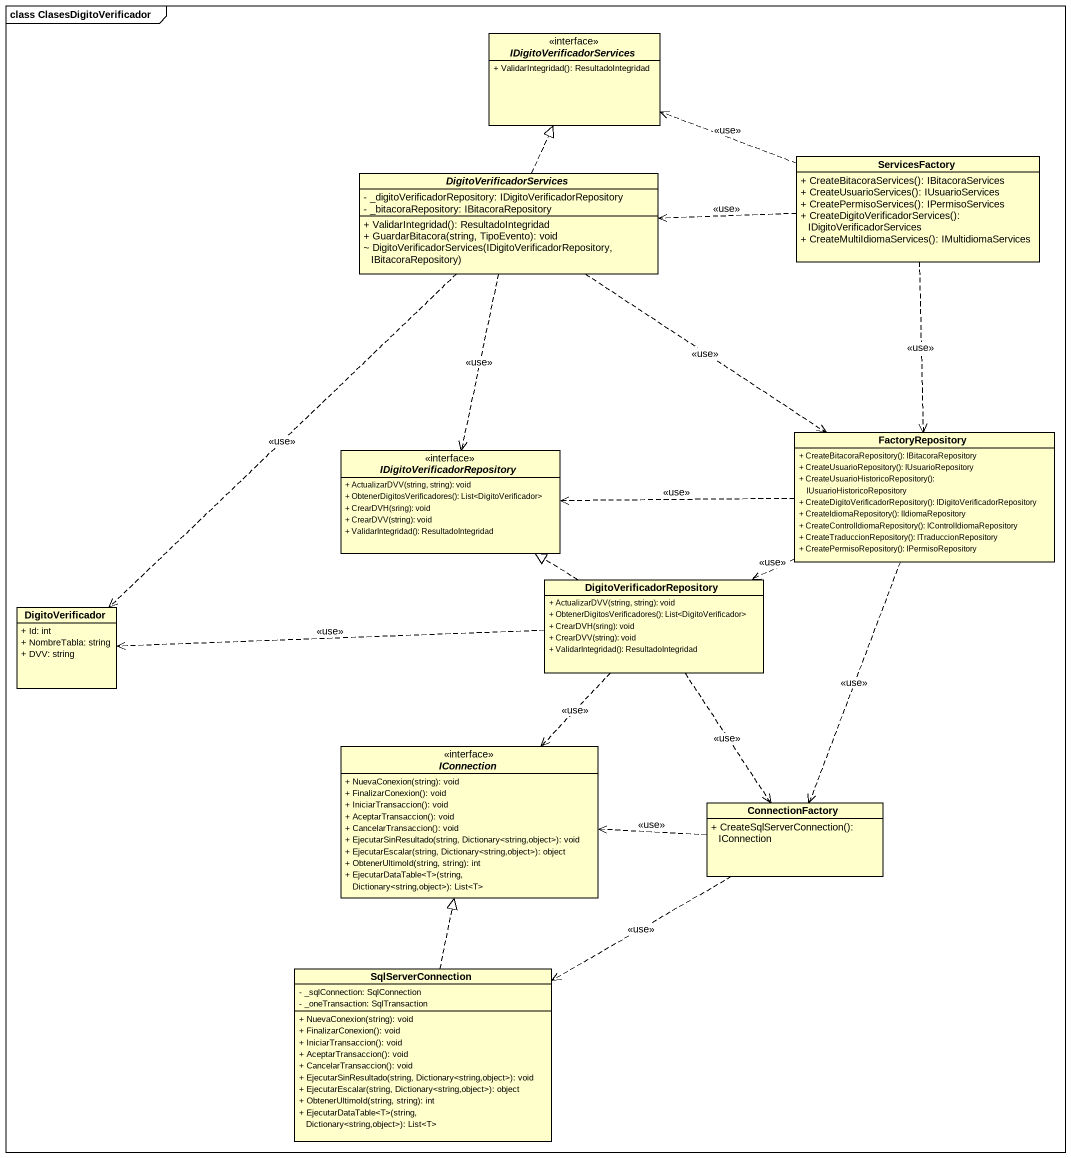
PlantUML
@startuml
mainframe class ClasesDigitoVerificador
hide circle
hide empty members
skinparam classAttributeIconSize 0
interface IDigitoVerificadorServices {
  + ValidarIntegridad(): ResultadoIntegridad
}
abstract class DigitoVerificadorServices {
  - _digitoVerificadorRepository: IDigitoVerificadorRepository
  - _bitacoraRepository: IBitacoraRepository
  + ValidarIntegridad(): ResultadoIntegridad
  + GuardarBitacora(string, TipoEvento): void
  ~ DigitoVerificadorServices(IDigitoVerificadorRepository, IBitacoraRepository)
}
class ServicesFactory {
  + CreateBitacoraServices(): IBitacoraServices
  + CreateUsuarioServices(): IUsuarioServices
  + CreatePermisoServices(): IPermisoServices
  + CreateDigitoVerificadorServices(): IDigitoVerificadorServices
  + CreateMultiIdiomaServices(): IMultidiomaServices
}
class FactoryRepository {
  + CreateBitacoraRepository(): IBitacoraRepository
  + CreateUsuarioRepository(): IUsuarioRepository
  + CreateUsuarioHistoricoRepository(): IUsuarioHistoricoRepository
  + CreateDigitoVerificadorRepository(): IDigitoVerificadorRepository
  + CreateIdiomaRepository(): IIdiomaRepository
  + CreateControlIdiomaRepository(): IControlIdiomaRepository
  + CreateTraduccionRepository(): ITraduccionRepository
  + CreatePermisoRepository(): IPermisoRepository
}
interface IDigitoVerificadorRepository {
  + ActualizarDVV(string, string): void
  + ObtenerDigitosVerificadores(): List<DigitoVerificador>
  + CrearDVH(sring): void
  + CrearDVV(string): void
  + ValidarIntegridad(): ResultadoIntegridad
}
class DigitoVerificadorRepository {
  + ActualizarDVV(string, string): void
  + ObtenerDigitosVerificadores(): List<DigitoVerificador>
  + CrearDVH(sring): void
  + CrearDVV(string): void
  + ValidarIntegridad(): ResultadoIntegridad
}
class DigitoVerificador {
  + Id: int
  + NombreTabla: string
  + DVV: string
}
interface IConnection {
  + NuevaConexion(string): void
  + FinalizarConexion(): void
  + IniciarTransaccion(): void
  + AceptarTransaccion(): void
  + CancelarTransaccion(): void
  + EjecutarSinResultado(string, Dictionary<string,object>): void
  + EjecutarEscalar(string, Dictionary<string,object>): object
  + ObtenerUltimoId(string, string): int
  + EjecutarDataTable<T>(string, Dictionary<string,object>): List<T>
}
class ConnectionFactory {
  + CreateSqlServerConnection(): IConnection
}
class SqlServerConnection {
  - _sqlConnection: SqlConnection
  - _oneTransaction: SqlTransaction
  + NuevaConexion(string): void
  + FinalizarConexion(): void
  + IniciarTransaccion(): void
  + AceptarTransaccion(): void
  + CancelarTransaccion(): void
  + EjecutarSinResultado(string, Dictionary<string,object>): void
  + EjecutarEscalar(string, Dictionary<string,object>): object
  + ObtenerUltimoId(string, string): int
  + EjecutarDataTable<T>(string, Dictionary<string,object>): List<T>
}
DigitoVerificadorServices .up.|> IDigitoVerificadorServices
DigitoVerificadorServices ..> FactoryRepository : <<use>>
DigitoVerificadorServices ..> IDigitoVerificadorRepository : <<use>>
DigitoVerificadorServices ..> DigitoVerificador : <<use>>
ServicesFactory .left.> IDigitoVerificadorServices : <<use>>
ServicesFactory .left.> DigitoVerificadorServices : <<use>>
ServicesFactory ..> FactoryRepository : <<use>>
FactoryRepository .left.> IDigitoVerificadorRepository : <<use>>
FactoryRepository .left.> DigitoVerificadorRepository : <<use>>
FactoryRepository ..> ConnectionFactory : <<use>>
DigitoVerificadorRepository .up.|> IDigitoVerificadorRepository
DigitoVerificadorRepository .left.> DigitoVerificador : <<use>>
DigitoVerificadorRepository ..> IConnection : <<use>>
DigitoVerificadorRepository ..> ConnectionFactory : <<use>>
ConnectionFactory .left.> IConnection : <<use>>
ConnectionFactory .left.> SqlServerConnection : <<use>>
SqlServerConnection .up.|> IConnection
@enduml
